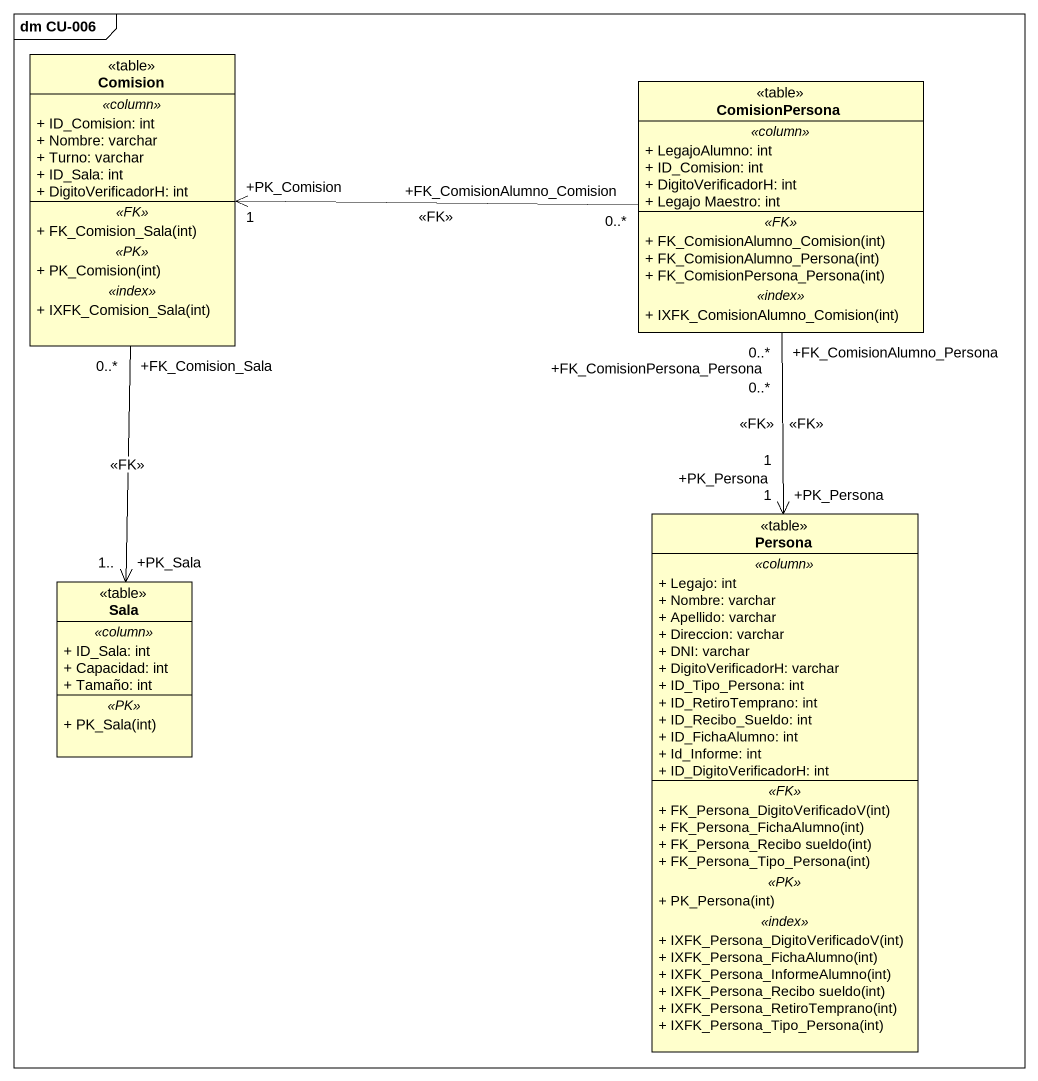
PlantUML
@startuml
mainframe dm CU-006
hide circle
hide empty members
skinparam classAttributeIconSize 0
class Comision <<table>> {
  .. <<column>> ..
  + ID_Comision: int
  + Nombre: varchar
  + Turno: varchar
  + ID_Sala: int
  + DigitoVerificadorH: int
  .. <<FK>> ..
  + FK_Comision_Sala(int)
  .. <<PK>> ..
  + PK_Comision(int)
  .. <<index>> ..
  + IXFK_Comision_Sala(int)
}
class ComisionPersona <<table>> {
  .. <<column>> ..
  + LegajoAlumno: int
  + ID_Comision: int
  + DigitoVerificadorH: int
  + Legajo Maestro: int
  .. <<FK>> ..
  + FK_ComisionAlumno_Comision(int)
  + FK_ComisionAlumno_Persona(int)
  + FK_ComisionPersona_Persona(int)
  .. <<index>> ..
  + IXFK_ComisionAlumno_Comision(int)
}
class Persona <<table>> {
  .. <<column>> ..
  + Legajo: int
  + Nombre: varchar
  + Apellido: varchar
  + Direccion: varchar
  + DNI: varchar
  + DigitoVerificadorH: varchar
  + ID_Tipo_Persona: int
  + ID_RetiroTemprano: int
  + ID_Recibo_Sueldo: int
  + ID_FichaAlumno: int
  + Id_Informe: int
  + ID_DigitoVerificadorH: int
  .. <<FK>> ..
  + FK_Persona_DigitoVerificadoV(int)
  + FK_Persona_FichaAlumno(int)
  + FK_Persona_Recibo sueldo(int)
  + FK_Persona_Tipo_Persona(int)
  .. <<PK>> ..
  + PK_Persona(int)
  .. <<index>> ..
  + IXFK_Persona_DigitoVerificadoV(int)
  + IXFK_Persona_FichaAlumno(int)
  + IXFK_Persona_InformeAlumno(int)
  + IXFK_Persona_Recibo sueldo(int)
  + IXFK_Persona_RetiroTemprano(int)
  + IXFK_Persona_Tipo_Persona(int)
}
class Sala <<table>> {
  .. <<column>> ..
  + ID_Sala: int
  + Capacidad: int
  + Tamaño: int
  .. <<PK>> ..
  + PK_Sala(int)
}
Comision "+FK_Comision_Sala\n0..*" --> "+PK_Sala\n1.." Sala : <<FK>>
ComisionPersona "+FK_ComisionAlumno_Comision\n0..*" -left-> "+PK_Comision\n1" Comision : <<FK>>
ComisionPersona "+FK_ComisionAlumno_Persona\n0..*" --> "+PK_Persona\n1" Persona : <<FK>>
ComisionPersona "+FK_ComisionPersona_Persona\n0..*" --> "+PK_Persona\n1" Persona : <<FK>>
@enduml
